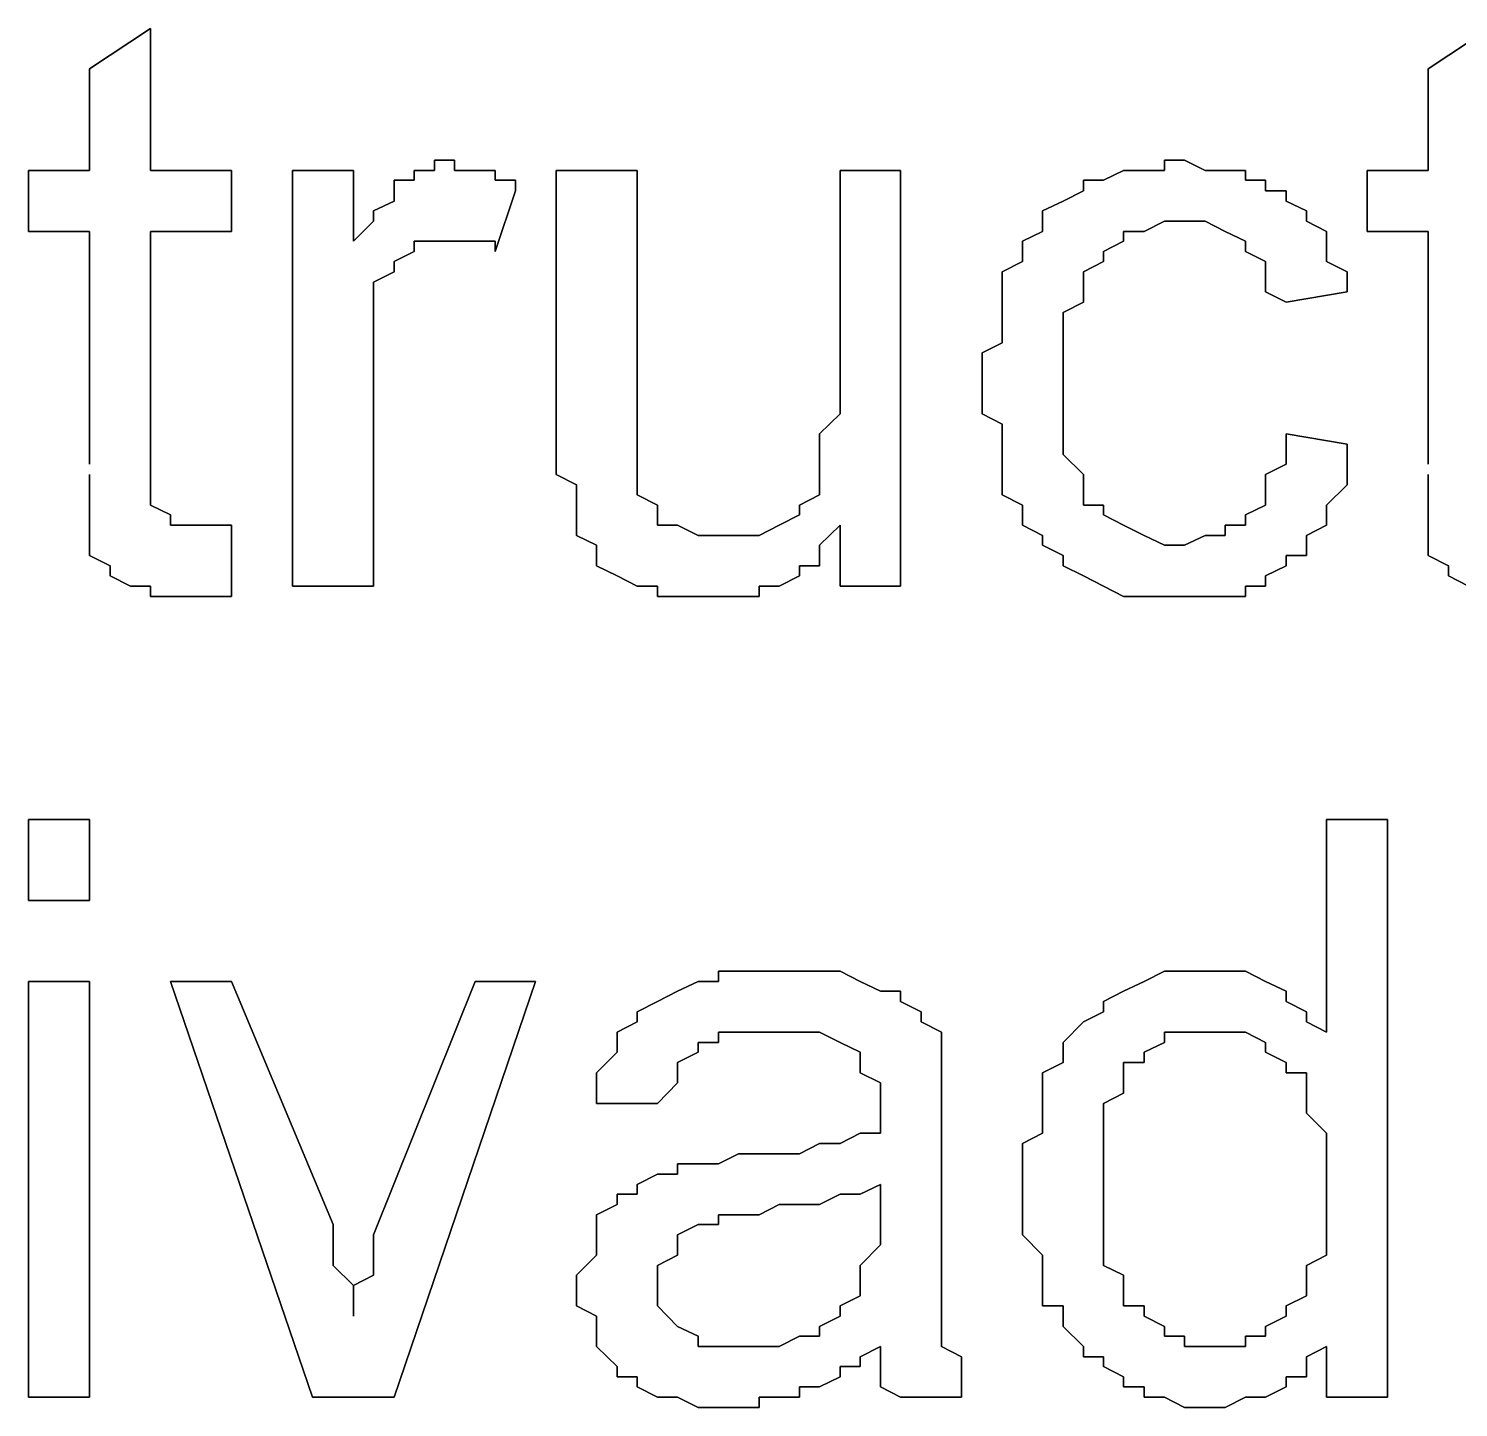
# Model space of a CAD drawing. Header units: metres. Extents: x 2.9 to 42.8, y 1.7 to 28.7.
# Drawn here: x 39.3382 to 39.587, y 15.2629 to 15.5028 of the extents above; entities that cross this region are included whole.
import ezdxf

# ---------------------------------------------------------------- set-up
doc = ezdxf.new("R2010")
doc.units = ezdxf.units.M
doc.layers.add('GRIS', color=8, linetype='Continuous')

msp = doc.modelspace()

# ---------------------------------------------------------------- linework, layer by layer
at = {"layer": 'GRIS', "lineweight": -3}
for points in [[(39.3594, 15.5028), (39.3488, 15.4958), (39.3594, 15.5028)], [(39.3594, 15.4781), (39.3594, 15.5028), (39.3594, 15.4781)], [(39.5923, 15.5028), (39.5817, 15.4958), (39.5923, 15.5028)], [(39.3488, 15.4958), (39.3488, 15.4781), (39.3488, 15.4958)], [(39.5817, 15.4958), (39.5817, 15.4781), (39.5817, 15.4958)], [(39.4123, 15.4799), (39.4088, 15.4799), (39.4123, 15.4799)], [(39.4088, 15.4799), (39.4088, 15.4781), (39.4088, 15.4799)], [(39.4123, 15.4781), (39.4123, 15.4799), (39.4123, 15.4781)], [(39.5393, 15.4799), (39.5358, 15.4799), (39.5393, 15.4799)], [(39.5358, 15.4799), (39.5358, 15.4781), (39.5358, 15.4799)], [(39.5429, 15.4781), (39.5393, 15.4799), (39.5429, 15.4781)], [(39.3488, 15.4781), (39.3382, 15.4781), (39.3488, 15.4781)], [(39.3382, 15.4781), (39.3382, 15.4675), (39.3382, 15.4781)], [(39.3735, 15.4781), (39.3594, 15.4781), (39.3735, 15.4781)], [(39.3735, 15.4675), (39.3735, 15.4781), (39.3735, 15.4675)], [(39.3947, 15.4781), (39.3841, 15.4781), (39.3947, 15.4781)], [(39.3841, 15.4781), (39.3841, 15.4058), (39.3841, 15.4781)], [(39.3947, 15.4658), (39.3947, 15.4781), (39.3947, 15.4658)], [(39.4088, 15.4781), (39.4053, 15.4781), (39.4088, 15.4781)], [(39.4053, 15.4781), (39.4053, 15.4764), (39.4053, 15.4781)], [(39.4159, 15.4781), (39.4123, 15.4781), (39.4159, 15.4781)], [(39.4194, 15.4781), (39.4159, 15.4781), (39.4194, 15.4781)], [(39.4194, 15.4764), (39.4194, 15.4781), (39.4194, 15.4764)], [(39.4441, 15.4781), (39.43, 15.4781), (39.4441, 15.4781)], [(39.43, 15.4781), (39.43, 15.4323), (39.43, 15.4781)], [(39.4441, 15.4376), (39.4441, 15.4781), (39.4441, 15.4376)], [(39.4899, 15.4781), (39.4794, 15.4781), (39.4899, 15.4781)], [(39.4794, 15.4781), (39.4794, 15.4393), (39.4794, 15.4781)], [(39.4899, 15.4058), (39.4899, 15.4781), (39.4899, 15.4058)], [(39.5287, 15.4781), (39.5252, 15.4764), (39.5287, 15.4781)], [(39.5323, 15.4781), (39.5287, 15.4781), (39.5323, 15.4781)], [(39.5358, 15.4781), (39.5323, 15.4781), (39.5358, 15.4781)], [(39.5464, 15.4781), (39.5429, 15.4781), (39.5464, 15.4781)], [(39.5499, 15.4781), (39.5464, 15.4781), (39.5499, 15.4781)], [(39.5499, 15.4764), (39.5499, 15.4781), (39.5499, 15.4764)], [(39.5817, 15.4781), (39.5711, 15.4781), (39.5817, 15.4781)], [(39.5711, 15.4781), (39.5711, 15.4675), (39.5711, 15.4781)], [(39.4053, 15.4764), (39.4018, 15.4764), (39.4053, 15.4764)], [(39.4018, 15.4764), (39.4018, 15.4746), (39.4018, 15.4764)], [(39.4229, 15.4764), (39.4194, 15.4764), (39.4229, 15.4764)], [(39.4229, 15.4746), (39.4229, 15.4764), (39.4229, 15.4746)], [(39.5252, 15.4764), (39.5217, 15.4764), (39.5252, 15.4764)], [(39.5217, 15.4764), (39.5217, 15.4746), (39.5217, 15.4764)], [(39.5534, 15.4764), (39.5499, 15.4764), (39.5534, 15.4764)], [(39.5534, 15.4746), (39.5534, 15.4764), (39.5534, 15.4746)], [(39.4018, 15.4728), (39.3982, 15.4711), (39.4018, 15.4728)], [(39.4018, 15.4746), (39.4018, 15.4728), (39.4018, 15.4746)], [(39.4194, 15.464), (39.4229, 15.4746), (39.4194, 15.464)], [(39.5182, 15.4728), (39.5146, 15.4711), (39.5182, 15.4728)], [(39.5217, 15.4746), (39.5182, 15.4728), (39.5217, 15.4746)], [(39.557, 15.4746), (39.5534, 15.4746), (39.557, 15.4746)], [(39.557, 15.4728), (39.557, 15.4746), (39.557, 15.4728)], [(39.5605, 15.4711), (39.557, 15.4728), (39.5605, 15.4711)], [(39.3982, 15.4711), (39.3982, 15.4693), (39.3982, 15.4711)], [(39.5146, 15.4711), (39.5146, 15.4693), (39.5146, 15.4711)], [(39.5605, 15.4693), (39.5605, 15.4711), (39.5605, 15.4693)], [(39.3382, 15.4675), (39.3488, 15.4675), (39.3382, 15.4675)], [(39.3488, 15.4675), (39.3488, 15.427), (39.3488, 15.4675)], [(39.3594, 15.4252), (39.3594, 15.4675), (39.3594, 15.4252)], [(39.3594, 15.4675), (39.3735, 15.4675), (39.3594, 15.4675)], [(39.3982, 15.4693), (39.3947, 15.4658), (39.3982, 15.4693)], [(39.5146, 15.4675), (39.5111, 15.4658), (39.5146, 15.4675)], [(39.5146, 15.4693), (39.5146, 15.4675), (39.5146, 15.4693)], [(39.5287, 15.4658), (39.5287, 15.4675), (39.5287, 15.4658)], [(39.5287, 15.4675), (39.5323, 15.4675), (39.5287, 15.4675)], [(39.5323, 15.4675), (39.5358, 15.4693), (39.5323, 15.4675)], [(39.5358, 15.4693), (39.5393, 15.4693), (39.5358, 15.4693)], [(39.5393, 15.4693), (39.5429, 15.4693), (39.5393, 15.4693)], [(39.5429, 15.4693), (39.5464, 15.4675), (39.5429, 15.4693)], [(39.5464, 15.4675), (39.5499, 15.4658), (39.5464, 15.4675)], [(39.564, 15.4675), (39.5605, 15.4693), (39.564, 15.4675)], [(39.564, 15.4658), (39.564, 15.4675), (39.564, 15.4658)], [(39.5711, 15.4675), (39.5817, 15.4675), (39.5711, 15.4675)], [(39.5817, 15.4675), (39.5817, 15.427), (39.5817, 15.4675)], [(39.4053, 15.464), (39.4053, 15.4658), (39.4053, 15.464)], [(39.4053, 15.4658), (39.4088, 15.4658), (39.4053, 15.4658)], [(39.4088, 15.4658), (39.4123, 15.4658), (39.4088, 15.4658)], [(39.4123, 15.4658), (39.4159, 15.4658), (39.4123, 15.4658)], [(39.4159, 15.4658), (39.4194, 15.4658), (39.4159, 15.4658)], [(39.4194, 15.4658), (39.4194, 15.464), (39.4194, 15.4658)], [(39.5111, 15.4658), (39.5111, 15.464), (39.5111, 15.4658)], [(39.5252, 15.464), (39.5287, 15.4658), (39.5252, 15.464)], [(39.5499, 15.4658), (39.5499, 15.464), (39.5499, 15.4658)], [(39.564, 15.464), (39.564, 15.4658), (39.564, 15.464)], [(39.4018, 15.4623), (39.4053, 15.464), (39.4018, 15.4623)], [(39.5111, 15.464), (39.5111, 15.4623), (39.5111, 15.464)], [(39.5252, 15.4623), (39.5252, 15.464), (39.5252, 15.4623)], [(39.5499, 15.464), (39.5534, 15.4623), (39.5499, 15.464)], [(39.564, 15.4623), (39.564, 15.464), (39.564, 15.4623)], [(39.3982, 15.4587), (39.4018, 15.4605), (39.3982, 15.4587)], [(39.4018, 15.4605), (39.4018, 15.4623), (39.4018, 15.4605)], [(39.5111, 15.4623), (39.5076, 15.4605), (39.5111, 15.4623)], [(39.5076, 15.4605), (39.5076, 15.4587), (39.5076, 15.4605)], [(39.5217, 15.4605), (39.5252, 15.4623), (39.5217, 15.4605)], [(39.5217, 15.4587), (39.5217, 15.4605), (39.5217, 15.4587)], [(39.5534, 15.4623), (39.5534, 15.4587), (39.5534, 15.4623)], [(39.5676, 15.4605), (39.564, 15.4623), (39.5676, 15.4605)], [(39.5676, 15.457), (39.5676, 15.4605), (39.5676, 15.457)], [(39.3982, 15.457), (39.3982, 15.4587), (39.3982, 15.457)], [(39.5076, 15.4587), (39.5076, 15.4552), (39.5076, 15.4587)], [(39.5217, 15.457), (39.5217, 15.4587), (39.5217, 15.457)], [(39.5534, 15.4587), (39.5534, 15.457), (39.5534, 15.4587)], [(39.3982, 15.4552), (39.3982, 15.457), (39.3982, 15.4552)], [(39.3982, 15.4534), (39.3982, 15.4552), (39.3982, 15.4534)], [(39.5076, 15.4552), (39.5076, 15.4534), (39.5076, 15.4552)], [(39.5182, 15.4534), (39.5217, 15.4552), (39.5182, 15.4534)], [(39.5217, 15.4552), (39.5217, 15.457), (39.5217, 15.4552)], [(39.5534, 15.457), (39.557, 15.4552), (39.5534, 15.457)], [(39.557, 15.4552), (39.5676, 15.457), (39.557, 15.4552)], [(39.3982, 15.4499), (39.3982, 15.4534), (39.3982, 15.4499)], [(39.5076, 15.4534), (39.5076, 15.4517), (39.5076, 15.4534)], [(39.5182, 15.4499), (39.5182, 15.4534), (39.5182, 15.4499)], [(39.3982, 15.4481), (39.3982, 15.4499), (39.3982, 15.4481)], [(39.5076, 15.4517), (39.5076, 15.4481), (39.5076, 15.4517)], [(39.5182, 15.4481), (39.5182, 15.4499), (39.5182, 15.4481)], [(39.3982, 15.4464), (39.3982, 15.4481), (39.3982, 15.4464)], [(39.5076, 15.4481), (39.5041, 15.4464), (39.5076, 15.4481)], [(39.5182, 15.4446), (39.5182, 15.4481), (39.5182, 15.4446)], [(39.3982, 15.4428), (39.3982, 15.4464), (39.3982, 15.4428)], [(39.5041, 15.4464), (39.5041, 15.4428), (39.5041, 15.4464)], [(39.3982, 15.4058), (39.3982, 15.4428), (39.3982, 15.4058)], [(39.5041, 15.4428), (39.5041, 15.4411), (39.5041, 15.4428)], [(39.5182, 15.4428), (39.5182, 15.4446), (39.5182, 15.4428)], [(39.5182, 15.4411), (39.5182, 15.4428), (39.5182, 15.4411)], [(39.5041, 15.4411), (39.5041, 15.4393), (39.5041, 15.4411)], [(39.5182, 15.4376), (39.5182, 15.4411), (39.5182, 15.4376)], [(39.4441, 15.434), (39.4441, 15.4376), (39.4441, 15.434)], [(39.4794, 15.4393), (39.4794, 15.4358), (39.4794, 15.4393)], [(39.5041, 15.4393), (39.5041, 15.4358), (39.5041, 15.4393)], [(39.5182, 15.4358), (39.5182, 15.4376), (39.5182, 15.4358)], [(39.4794, 15.4358), (39.4758, 15.4323), (39.4794, 15.4358)], [(39.5041, 15.4358), (39.5076, 15.434), (39.5041, 15.4358)], [(39.5182, 15.4323), (39.5182, 15.4358), (39.5182, 15.4323)], [(39.4441, 15.4305), (39.4441, 15.434), (39.4441, 15.4305)], [(39.5076, 15.434), (39.5076, 15.4305), (39.5076, 15.434)], [(39.43, 15.4323), (39.43, 15.4305), (39.43, 15.4323)], [(39.43, 15.4305), (39.43, 15.427), (39.43, 15.4305)], [(39.4441, 15.4287), (39.4441, 15.4305), (39.4441, 15.4287)], [(39.4758, 15.4323), (39.4758, 15.4305), (39.4758, 15.4323)], [(39.4758, 15.4305), (39.4758, 15.4287), (39.4758, 15.4305)], [(39.5076, 15.4305), (39.5076, 15.4287), (39.5076, 15.4305)], [(39.5182, 15.4305), (39.5182, 15.4323), (39.5182, 15.4305)], [(39.5182, 15.4287), (39.5182, 15.4305), (39.5182, 15.4287)], [(39.557, 15.4323), (39.557, 15.4305), (39.557, 15.4323)], [(39.5676, 15.4305), (39.557, 15.4323), (39.5676, 15.4305)], [(39.557, 15.4305), (39.557, 15.427), (39.557, 15.4305)], [(39.5676, 15.427), (39.5676, 15.4305), (39.5676, 15.427)], [(39.4441, 15.427), (39.4441, 15.4287), (39.4441, 15.427)], [(39.4758, 15.4287), (39.4758, 15.427), (39.4758, 15.4287)], [(39.5076, 15.4287), (39.5076, 15.427), (39.5076, 15.4287)], [(39.5217, 15.4252), (39.5182, 15.4287), (39.5217, 15.4252)], [(39.3488, 15.4252), (39.3488, 15.4234), (39.3488, 15.4252)], [(39.3594, 15.4217), (39.3594, 15.4252), (39.3594, 15.4217)], [(39.43, 15.427), (39.43, 15.4252), (39.43, 15.427)], [(39.43, 15.4252), (39.4335, 15.4234), (39.43, 15.4252)], [(39.4441, 15.4252), (39.4441, 15.427), (39.4441, 15.4252)], [(39.4441, 15.4217), (39.4441, 15.4252), (39.4441, 15.4217)], [(39.4758, 15.427), (39.4758, 15.4252), (39.4758, 15.427)], [(39.4758, 15.4252), (39.4758, 15.4234), (39.4758, 15.4252)], [(39.5076, 15.427), (39.5076, 15.4234), (39.5076, 15.427)], [(39.5217, 15.4234), (39.5217, 15.4252), (39.5217, 15.4234)], [(39.557, 15.427), (39.5534, 15.4252), (39.557, 15.427)], [(39.5534, 15.4252), (39.5534, 15.4234), (39.5534, 15.4252)], [(39.5676, 15.4252), (39.5676, 15.427), (39.5676, 15.4252)], [(39.5676, 15.4234), (39.5676, 15.4252), (39.5676, 15.4234)], [(39.5817, 15.4252), (39.5817, 15.4234), (39.5817, 15.4252)], [(39.3488, 15.4234), (39.3488, 15.4199), (39.3488, 15.4234)], [(39.4335, 15.4234), (39.4335, 15.4217), (39.4335, 15.4234)], [(39.4758, 15.4234), (39.4758, 15.4217), (39.4758, 15.4234)], [(39.5076, 15.4234), (39.5076, 15.4217), (39.5076, 15.4234)], [(39.5217, 15.4217), (39.5217, 15.4234), (39.5217, 15.4217)], [(39.5534, 15.4234), (39.5534, 15.4217), (39.5534, 15.4234)], [(39.564, 15.4199), (39.5676, 15.4234), (39.564, 15.4199)], [(39.5817, 15.4234), (39.5817, 15.4199), (39.5817, 15.4234)], [(39.3594, 15.4199), (39.3594, 15.4217), (39.3594, 15.4199)], [(39.4335, 15.4217), (39.4335, 15.4182), (39.4335, 15.4217)], [(39.4476, 15.4199), (39.4441, 15.4217), (39.4476, 15.4199)], [(39.4758, 15.4217), (39.4723, 15.4199), (39.4758, 15.4217)], [(39.5076, 15.4217), (39.5111, 15.4199), (39.5076, 15.4217)], [(39.5217, 15.4199), (39.5217, 15.4217), (39.5217, 15.4199)], [(39.5534, 15.4217), (39.5534, 15.4199), (39.5534, 15.4217)], [(39.3488, 15.4199), (39.3488, 15.4164), (39.3488, 15.4199)], [(39.3629, 15.4182), (39.3594, 15.4199), (39.3629, 15.4182)], [(39.3629, 15.4164), (39.3629, 15.4182), (39.3629, 15.4164)], [(39.4335, 15.4182), (39.4335, 15.4164), (39.4335, 15.4182)], [(39.4476, 15.4182), (39.4476, 15.4199), (39.4476, 15.4182)], [(39.4476, 15.4164), (39.4476, 15.4182), (39.4476, 15.4164)], [(39.4723, 15.4182), (39.4688, 15.4164), (39.4723, 15.4182)], [(39.4723, 15.4199), (39.4723, 15.4182), (39.4723, 15.4199)], [(39.5111, 15.4199), (39.5111, 15.4182), (39.5111, 15.4199)], [(39.5111, 15.4182), (39.5111, 15.4164), (39.5111, 15.4182)], [(39.5252, 15.4199), (39.5217, 15.4199), (39.5252, 15.4199)], [(39.5252, 15.4182), (39.5252, 15.4199), (39.5252, 15.4182)], [(39.5287, 15.4164), (39.5252, 15.4182), (39.5287, 15.4164)], [(39.5534, 15.4199), (39.5499, 15.4182), (39.5534, 15.4199)], [(39.5499, 15.4182), (39.5499, 15.4164), (39.5499, 15.4182)], [(39.564, 15.4182), (39.564, 15.4199), (39.564, 15.4182)], [(39.564, 15.4164), (39.564, 15.4182), (39.564, 15.4164)], [(39.5817, 15.4199), (39.5817, 15.4164), (39.5817, 15.4199)], [(39.3488, 15.4164), (39.3488, 15.4146), (39.3488, 15.4164)], [(39.3665, 15.4164), (39.3629, 15.4164), (39.3665, 15.4164)], [(39.37, 15.4164), (39.3665, 15.4164), (39.37, 15.4164)], [(39.3735, 15.4164), (39.37, 15.4164), (39.3735, 15.4164)], [(39.3735, 15.4058), (39.3735, 15.4164), (39.3735, 15.4058)], [(39.4335, 15.4164), (39.4335, 15.4146), (39.4335, 15.4164)], [(39.4511, 15.4164), (39.4476, 15.4164), (39.4511, 15.4164)], [(39.4547, 15.4146), (39.4511, 15.4164), (39.4547, 15.4146)], [(39.4688, 15.4164), (39.4653, 15.4146), (39.4688, 15.4164)], [(39.4758, 15.4129), (39.4794, 15.4164), (39.4758, 15.4129)], [(39.4794, 15.4164), (39.4794, 15.4058), (39.4794, 15.4164)], [(39.5111, 15.4164), (39.5146, 15.4146), (39.5111, 15.4164)], [(39.5323, 15.4146), (39.5287, 15.4164), (39.5323, 15.4146)], [(39.5499, 15.4164), (39.5464, 15.4164), (39.5499, 15.4164)], [(39.5464, 15.4164), (39.5464, 15.4146), (39.5464, 15.4164)], [(39.5605, 15.4146), (39.564, 15.4164), (39.5605, 15.4146)], [(39.5817, 15.4164), (39.5817, 15.4146), (39.5817, 15.4164)], [(39.3488, 15.4146), (39.3488, 15.4129), (39.3488, 15.4146)], [(39.3488, 15.4129), (39.3488, 15.4111), (39.3488, 15.4129)], [(39.4335, 15.4146), (39.437, 15.4129), (39.4335, 15.4146)], [(39.437, 15.4129), (39.437, 15.4111), (39.437, 15.4129)], [(39.4582, 15.4146), (39.4547, 15.4146), (39.4582, 15.4146)], [(39.4617, 15.4146), (39.4582, 15.4146), (39.4617, 15.4146)], [(39.4653, 15.4146), (39.4617, 15.4146), (39.4653, 15.4146)], [(39.4758, 15.4111), (39.4758, 15.4129), (39.4758, 15.4111)], [(39.5146, 15.4146), (39.5146, 15.4129), (39.5146, 15.4146)], [(39.5146, 15.4129), (39.5182, 15.4111), (39.5146, 15.4129)], [(39.5358, 15.4129), (39.5323, 15.4146), (39.5358, 15.4129)], [(39.5393, 15.4129), (39.5358, 15.4129), (39.5393, 15.4129)], [(39.5429, 15.4146), (39.5393, 15.4129), (39.5429, 15.4146)], [(39.5464, 15.4146), (39.5429, 15.4146), (39.5464, 15.4146)], [(39.5605, 15.4129), (39.5605, 15.4146), (39.5605, 15.4129)], [(39.5605, 15.4111), (39.5605, 15.4129), (39.5605, 15.4111)], [(39.5817, 15.4146), (39.5817, 15.4129), (39.5817, 15.4146)], [(39.5817, 15.4129), (39.5817, 15.4111), (39.5817, 15.4129)], [(39.3488, 15.4111), (39.3524, 15.4093), (39.3488, 15.4111)], [(39.437, 15.4111), (39.437, 15.4093), (39.437, 15.4111)], [(39.4758, 15.4093), (39.4758, 15.4111), (39.4758, 15.4093)], [(39.5182, 15.4111), (39.5182, 15.4093), (39.5182, 15.4111)], [(39.557, 15.4093), (39.557, 15.4111), (39.557, 15.4093)], [(39.557, 15.4111), (39.5605, 15.4111), (39.557, 15.4111)], [(39.5817, 15.4111), (39.5852, 15.4093), (39.5817, 15.4111)], [(39.3524, 15.4093), (39.3524, 15.4076), (39.3524, 15.4093)], [(39.3524, 15.4076), (39.3559, 15.4058), (39.3524, 15.4076)], [(39.437, 15.4093), (39.4406, 15.4076), (39.437, 15.4093)], [(39.4406, 15.4076), (39.4441, 15.4058), (39.4406, 15.4076)], [(39.4688, 15.4058), (39.4723, 15.4076), (39.4688, 15.4058)], [(39.4723, 15.4076), (39.4723, 15.4093), (39.4723, 15.4076)], [(39.4723, 15.4093), (39.4758, 15.4093), (39.4723, 15.4093)], [(39.5182, 15.4093), (39.5217, 15.4076), (39.5182, 15.4093)], [(39.5217, 15.4076), (39.5252, 15.4058), (39.5217, 15.4076)], [(39.5534, 15.4076), (39.557, 15.4093), (39.5534, 15.4076)], [(39.5534, 15.4058), (39.5534, 15.4076), (39.5534, 15.4058)], [(39.5852, 15.4093), (39.5852, 15.4076), (39.5852, 15.4093)], [(39.5852, 15.4076), (39.5887, 15.4058), (39.5852, 15.4076)], [(39.3559, 15.4058), (39.3594, 15.4058), (39.3559, 15.4058)], [(39.3594, 15.4058), (39.3594, 15.404), (39.3594, 15.4058)], [(39.3735, 15.404), (39.3735, 15.4058), (39.3735, 15.404)], [(39.3841, 15.4058), (39.3982, 15.4058), (39.3841, 15.4058)], [(39.4441, 15.4058), (39.4476, 15.4058), (39.4441, 15.4058)], [(39.4476, 15.4058), (39.4476, 15.404), (39.4476, 15.4058)], [(39.4653, 15.404), (39.4653, 15.4058), (39.4653, 15.404)], [(39.4653, 15.4058), (39.4688, 15.4058), (39.4653, 15.4058)], [(39.4794, 15.4058), (39.4899, 15.4058), (39.4794, 15.4058)], [(39.5252, 15.4058), (39.5287, 15.404), (39.5252, 15.4058)], [(39.5499, 15.404), (39.5499, 15.4058), (39.5499, 15.404)], [(39.5499, 15.4058), (39.5534, 15.4058), (39.5499, 15.4058)], [(39.3594, 15.404), (39.3629, 15.404), (39.3594, 15.404)], [(39.3629, 15.404), (39.3665, 15.404), (39.3629, 15.404)], [(39.3665, 15.404), (39.37, 15.404), (39.3665, 15.404)], [(39.37, 15.404), (39.3735, 15.404), (39.37, 15.404)], [(39.4476, 15.404), (39.4511, 15.404), (39.4476, 15.404)], [(39.4511, 15.404), (39.4547, 15.404), (39.4511, 15.404)], [(39.4547, 15.404), (39.4582, 15.404), (39.4547, 15.404)], [(39.4582, 15.404), (39.4617, 15.404), (39.4582, 15.404)], [(39.4617, 15.404), (39.4653, 15.404), (39.4617, 15.404)], [(39.5287, 15.404), (39.5323, 15.404), (39.5287, 15.404)], [(39.5323, 15.404), (39.5358, 15.404), (39.5323, 15.404)], [(39.5358, 15.404), (39.5393, 15.404), (39.5358, 15.404)], [(39.5393, 15.404), (39.5429, 15.404), (39.5393, 15.404)], [(39.5429, 15.404), (39.5464, 15.404), (39.5429, 15.404)], [(39.5464, 15.404), (39.5499, 15.404), (39.5464, 15.404)], [(39.3488, 15.3652), (39.3382, 15.3652), (39.3488, 15.3652)], [(39.3382, 15.3652), (39.3382, 15.3511), (39.3382, 15.3652)], [(39.3488, 15.3511), (39.3488, 15.3652), (39.3488, 15.3511)], [(39.5746, 15.3652), (39.564, 15.3652), (39.5746, 15.3652)], [(39.564, 15.3652), (39.564, 15.3282), (39.564, 15.3652)], [(39.5746, 15.2647), (39.5746, 15.3652), (39.5746, 15.2647)], [(39.3382, 15.3511), (39.3488, 15.3511), (39.3382, 15.3511)], [(39.4617, 15.3388), (39.4582, 15.3388), (39.4617, 15.3388)], [(39.4582, 15.3388), (39.4582, 15.337), (39.4582, 15.3388)], [(39.4653, 15.3388), (39.4617, 15.3388), (39.4653, 15.3388)], [(39.4688, 15.3388), (39.4653, 15.3388), (39.4688, 15.3388)], [(39.4723, 15.3388), (39.4688, 15.3388), (39.4723, 15.3388)], [(39.4758, 15.3388), (39.4723, 15.3388), (39.4758, 15.3388)], [(39.4794, 15.3388), (39.4758, 15.3388), (39.4794, 15.3388)], [(39.4829, 15.337), (39.4794, 15.3388), (39.4829, 15.337)], [(39.5358, 15.3388), (39.5323, 15.337), (39.5358, 15.3388)], [(39.5393, 15.3388), (39.5358, 15.3388), (39.5393, 15.3388)], [(39.5429, 15.3388), (39.5393, 15.3388), (39.5429, 15.3388)], [(39.5464, 15.3388), (39.5429, 15.3388), (39.5464, 15.3388)], [(39.5499, 15.3388), (39.5464, 15.3388), (39.5499, 15.3388)], [(39.5534, 15.337), (39.5499, 15.3388), (39.5534, 15.337)], [(39.3488, 15.337), (39.3382, 15.337), (39.3488, 15.337)], [(39.3382, 15.337), (39.3382, 15.2647), (39.3382, 15.337)], [(39.3488, 15.2647), (39.3488, 15.337), (39.3488, 15.2647)], [(39.3735, 15.337), (39.3629, 15.337), (39.3735, 15.337)], [(39.3629, 15.337), (39.3876, 15.2647), (39.3629, 15.337)], [(39.3912, 15.2947), (39.3735, 15.337), (39.3912, 15.2947)], [(39.4159, 15.337), (39.3982, 15.2929), (39.4159, 15.337)], [(39.4018, 15.2647), (39.4264, 15.337), (39.4018, 15.2647)], [(39.4264, 15.337), (39.4159, 15.337), (39.4264, 15.337)], [(39.4547, 15.337), (39.4511, 15.3353), (39.4547, 15.337)], [(39.4582, 15.337), (39.4547, 15.337), (39.4582, 15.337)], [(39.4864, 15.3353), (39.4829, 15.337), (39.4864, 15.3353)], [(39.5323, 15.337), (39.5287, 15.3353), (39.5323, 15.337)], [(39.557, 15.3353), (39.5534, 15.337), (39.557, 15.3353)], [(39.4476, 15.3335), (39.4441, 15.3317), (39.4476, 15.3335)], [(39.4511, 15.3353), (39.4476, 15.3335), (39.4511, 15.3353)], [(39.4899, 15.3353), (39.4864, 15.3353), (39.4899, 15.3353)], [(39.4899, 15.3335), (39.4899, 15.3353), (39.4899, 15.3335)], [(39.4935, 15.3317), (39.4899, 15.3335), (39.4935, 15.3317)], [(39.5287, 15.3353), (39.5252, 15.3335), (39.5287, 15.3353)], [(39.5252, 15.3335), (39.5252, 15.3317), (39.5252, 15.3335)], [(39.557, 15.3335), (39.557, 15.3353), (39.557, 15.3335)], [(39.5605, 15.3317), (39.557, 15.3335), (39.5605, 15.3317)], [(39.4441, 15.3317), (39.4441, 15.33), (39.4441, 15.3317)], [(39.4935, 15.33), (39.4935, 15.3317), (39.4935, 15.33)], [(39.5252, 15.3317), (39.5217, 15.33), (39.5252, 15.3317)], [(39.5605, 15.33), (39.5605, 15.3317), (39.5605, 15.33)], [(39.4441, 15.33), (39.4406, 15.3282), (39.4441, 15.33)], [(39.4406, 15.3282), (39.4406, 15.3264), (39.4406, 15.3282)], [(39.4582, 15.3264), (39.4582, 15.3282), (39.4582, 15.3264)], [(39.4582, 15.3282), (39.4617, 15.3282), (39.4582, 15.3282)], [(39.4617, 15.3282), (39.4653, 15.3282), (39.4617, 15.3282)], [(39.4653, 15.3282), (39.4688, 15.3282), (39.4653, 15.3282)], [(39.4688, 15.3282), (39.4723, 15.3282), (39.4688, 15.3282)], [(39.4723, 15.3282), (39.4758, 15.3282), (39.4723, 15.3282)], [(39.4758, 15.3282), (39.4794, 15.3264), (39.4758, 15.3282)], [(39.497, 15.3282), (39.4935, 15.33), (39.497, 15.3282)], [(39.497, 15.3247), (39.497, 15.3282), (39.497, 15.3247)], [(39.5217, 15.33), (39.5182, 15.3264), (39.5217, 15.33)], [(39.5358, 15.3264), (39.5358, 15.3282), (39.5358, 15.3264)], [(39.5358, 15.3282), (39.5393, 15.3282), (39.5358, 15.3282)], [(39.5393, 15.3282), (39.5429, 15.3282), (39.5393, 15.3282)], [(39.5429, 15.3282), (39.5464, 15.3282), (39.5429, 15.3282)], [(39.5464, 15.3282), (39.5499, 15.3282), (39.5464, 15.3282)], [(39.5499, 15.3282), (39.5534, 15.3264), (39.5499, 15.3282)], [(39.564, 15.3282), (39.5605, 15.33), (39.564, 15.3282)], [(39.4406, 15.3264), (39.4406, 15.3247), (39.4406, 15.3264)], [(39.4547, 15.3247), (39.4547, 15.3264), (39.4547, 15.3247)], [(39.4547, 15.3264), (39.4582, 15.3264), (39.4547, 15.3264)], [(39.4794, 15.3264), (39.4829, 15.3247), (39.4794, 15.3264)], [(39.5182, 15.3264), (39.5182, 15.3247), (39.5182, 15.3264)], [(39.5323, 15.3247), (39.5358, 15.3264), (39.5323, 15.3247)], [(39.5534, 15.3264), (39.5534, 15.3247), (39.5534, 15.3264)], [(39.4406, 15.3247), (39.437, 15.3211), (39.4406, 15.3247)], [(39.4511, 15.3229), (39.4547, 15.3247), (39.4511, 15.3229)], [(39.4829, 15.3247), (39.4829, 15.3229), (39.4829, 15.3247)], [(39.497, 15.3229), (39.497, 15.3247), (39.497, 15.3229)], [(39.5182, 15.3247), (39.5182, 15.3229), (39.5182, 15.3247)], [(39.5323, 15.3229), (39.5323, 15.3247), (39.5323, 15.3229)], [(39.5534, 15.3247), (39.557, 15.3229), (39.5534, 15.3247)], [(39.437, 15.3211), (39.437, 15.3194), (39.437, 15.3211)], [(39.4511, 15.3211), (39.4511, 15.3229), (39.4511, 15.3211)], [(39.4511, 15.3194), (39.4511, 15.3211), (39.4511, 15.3194)], [(39.4829, 15.3229), (39.4829, 15.3211), (39.4829, 15.3229)], [(39.4829, 15.3211), (39.4864, 15.3194), (39.4829, 15.3211)], [(39.497, 15.3211), (39.497, 15.3229), (39.497, 15.3211)], [(39.497, 15.3194), (39.497, 15.3211), (39.497, 15.3194)], [(39.5182, 15.3229), (39.5146, 15.3211), (39.5182, 15.3229)], [(39.5146, 15.3211), (39.5146, 15.3194), (39.5146, 15.3211)], [(39.5287, 15.3211), (39.5287, 15.3229), (39.5287, 15.3211)], [(39.5287, 15.3229), (39.5323, 15.3229), (39.5287, 15.3229)], [(39.5287, 15.3194), (39.5287, 15.3211), (39.5287, 15.3194)], [(39.557, 15.3229), (39.557, 15.3211), (39.557, 15.3229)], [(39.557, 15.3211), (39.5605, 15.3211), (39.557, 15.3211)], [(39.5605, 15.3211), (39.5605, 15.3194), (39.5605, 15.3211)], [(39.437, 15.3194), (39.437, 15.3158), (39.437, 15.3194)], [(39.4476, 15.3158), (39.4511, 15.3194), (39.4476, 15.3158)], [(39.4864, 15.3194), (39.4864, 15.3176), (39.4864, 15.3194)], [(39.497, 15.3176), (39.497, 15.3194), (39.497, 15.3176)], [(39.5146, 15.3194), (39.5146, 15.3176), (39.5146, 15.3194)], [(39.5287, 15.3176), (39.5287, 15.3194), (39.5287, 15.3176)], [(39.5605, 15.3194), (39.5605, 15.3176), (39.5605, 15.3194)], [(39.437, 15.3158), (39.4476, 15.3158), (39.437, 15.3158)], [(39.4864, 15.3176), (39.4864, 15.3141), (39.4864, 15.3176)], [(39.497, 15.3141), (39.497, 15.3176), (39.497, 15.3141)], [(39.5146, 15.3176), (39.5146, 15.3158), (39.5146, 15.3176)], [(39.5146, 15.3158), (39.5146, 15.3141), (39.5146, 15.3158)], [(39.5252, 15.3158), (39.5287, 15.3176), (39.5252, 15.3158)], [(39.5252, 15.3123), (39.5252, 15.3158), (39.5252, 15.3123)], [(39.5605, 15.3176), (39.5605, 15.3158), (39.5605, 15.3176)], [(39.5605, 15.3158), (39.5605, 15.3141), (39.5605, 15.3158)], [(39.4864, 15.3141), (39.4864, 15.3106), (39.4864, 15.3141)], [(39.497, 15.3123), (39.497, 15.3141), (39.497, 15.3123)], [(39.5146, 15.3141), (39.5146, 15.3106), (39.5146, 15.3141)], [(39.5605, 15.3141), (39.564, 15.3106), (39.5605, 15.3141)], [(39.4829, 15.3106), (39.4794, 15.3088), (39.4829, 15.3106)], [(39.4864, 15.3106), (39.4829, 15.3106), (39.4864, 15.3106)], [(39.497, 15.2947), (39.497, 15.3123), (39.497, 15.2947)], [(39.5146, 15.3106), (39.5111, 15.3088), (39.5146, 15.3106)], [(39.5252, 15.3106), (39.5252, 15.3123), (39.5252, 15.3106)], [(39.5252, 15.307), (39.5252, 15.3106), (39.5252, 15.307)], [(39.564, 15.3106), (39.564, 15.3088), (39.564, 15.3106)], [(39.4758, 15.3088), (39.4723, 15.307), (39.4758, 15.3088)], [(39.4794, 15.3088), (39.4758, 15.3088), (39.4794, 15.3088)], [(39.5111, 15.3088), (39.5111, 15.3053), (39.5111, 15.3088)], [(39.564, 15.3088), (39.564, 15.3053), (39.564, 15.3088)], [(39.4617, 15.307), (39.4582, 15.3053), (39.4617, 15.307)], [(39.4653, 15.307), (39.4617, 15.307), (39.4653, 15.307)], [(39.4688, 15.307), (39.4653, 15.307), (39.4688, 15.307)], [(39.4723, 15.307), (39.4688, 15.307), (39.4723, 15.307)], [(39.5252, 15.3053), (39.5252, 15.307), (39.5252, 15.3053)], [(39.4476, 15.3035), (39.4441, 15.3017), (39.4476, 15.3035)], [(39.4511, 15.3035), (39.4476, 15.3035), (39.4511, 15.3035)], [(39.4547, 15.3053), (39.4511, 15.3053), (39.4547, 15.3053)], [(39.4511, 15.3053), (39.4511, 15.3035), (39.4511, 15.3053)], [(39.4582, 15.3053), (39.4547, 15.3053), (39.4582, 15.3053)], [(39.5111, 15.3053), (39.5111, 15.3035), (39.5111, 15.3053)], [(39.5111, 15.3035), (39.5111, 15.3017), (39.5111, 15.3035)], [(39.5252, 15.3017), (39.5252, 15.3053), (39.5252, 15.3017)], [(39.564, 15.3053), (39.564, 15.3035), (39.564, 15.3053)], [(39.564, 15.3035), (39.564, 15.3), (39.564, 15.3035)], [(39.4441, 15.3017), (39.4441, 15.3), (39.4441, 15.3017)], [(39.4829, 15.3), (39.4864, 15.3017), (39.4829, 15.3)], [(39.4864, 15.3017), (39.4864, 15.2964), (39.4864, 15.3017)], [(39.5111, 15.3017), (39.5111, 15.3), (39.5111, 15.3017)], [(39.5252, 15.2982), (39.5252, 15.3017), (39.5252, 15.2982)], [(39.4406, 15.2982), (39.437, 15.2964), (39.4406, 15.2982)], [(39.4441, 15.3), (39.4406, 15.3), (39.4441, 15.3)], [(39.4406, 15.3), (39.4406, 15.2982), (39.4406, 15.3)], [(39.4653, 15.2964), (39.4688, 15.2982), (39.4653, 15.2964)], [(39.4688, 15.2982), (39.4723, 15.2982), (39.4688, 15.2982)], [(39.4723, 15.2982), (39.4758, 15.2982), (39.4723, 15.2982)], [(39.4758, 15.2982), (39.4794, 15.3), (39.4758, 15.2982)], [(39.4794, 15.3), (39.4829, 15.3), (39.4794, 15.3)], [(39.5111, 15.3), (39.5111, 15.2982), (39.5111, 15.3)], [(39.5111, 15.2982), (39.5111, 15.2947), (39.5111, 15.2982)], [(39.5252, 15.2947), (39.5252, 15.2982), (39.5252, 15.2947)], [(39.564, 15.3), (39.564, 15.2964), (39.564, 15.3)], [(39.437, 15.2964), (39.437, 15.2929), (39.437, 15.2964)], [(39.4582, 15.2947), (39.4582, 15.2964), (39.4582, 15.2947)], [(39.4582, 15.2964), (39.4617, 15.2964), (39.4582, 15.2964)], [(39.4617, 15.2964), (39.4653, 15.2964), (39.4617, 15.2964)], [(39.4864, 15.2964), (39.4864, 15.2929), (39.4864, 15.2964)], [(39.564, 15.2964), (39.564, 15.2947), (39.564, 15.2964)], [(39.3912, 15.2912), (39.3912, 15.2947), (39.3912, 15.2912)], [(39.4511, 15.2929), (39.4547, 15.2947), (39.4511, 15.2929)], [(39.4547, 15.2947), (39.4582, 15.2947), (39.4547, 15.2947)], [(39.497, 15.2912), (39.497, 15.2947), (39.497, 15.2912)], [(39.5111, 15.2947), (39.5111, 15.2929), (39.5111, 15.2947)], [(39.5252, 15.2929), (39.5252, 15.2947), (39.5252, 15.2929)], [(39.564, 15.2947), (39.564, 15.2912), (39.564, 15.2947)], [(39.3912, 15.2894), (39.3912, 15.2912), (39.3912, 15.2894)], [(39.3982, 15.2929), (39.3982, 15.2912), (39.3982, 15.2929)], [(39.3982, 15.2912), (39.3982, 15.2876), (39.3982, 15.2912)], [(39.437, 15.2929), (39.437, 15.2912), (39.437, 15.2929)], [(39.437, 15.2912), (39.437, 15.2894), (39.437, 15.2912)], [(39.4511, 15.2912), (39.4511, 15.2929), (39.4511, 15.2912)], [(39.4511, 15.2894), (39.4511, 15.2912), (39.4511, 15.2894)], [(39.4864, 15.2912), (39.4829, 15.2876), (39.4864, 15.2912)], [(39.4864, 15.2929), (39.4864, 15.2912), (39.4864, 15.2929)], [(39.497, 15.2876), (39.497, 15.2912), (39.497, 15.2876)], [(39.5111, 15.2929), (39.5146, 15.2894), (39.5111, 15.2929)], [(39.5252, 15.2912), (39.5252, 15.2929), (39.5252, 15.2912)], [(39.5252, 15.2876), (39.5252, 15.2912), (39.5252, 15.2876)], [(39.564, 15.2912), (39.564, 15.2894), (39.564, 15.2912)], [(39.3912, 15.2876), (39.3912, 15.2894), (39.3912, 15.2876)], [(39.437, 15.2894), (39.4335, 15.2859), (39.437, 15.2894)], [(39.4476, 15.2876), (39.4511, 15.2894), (39.4476, 15.2876)], [(39.5146, 15.2894), (39.5146, 15.2876), (39.5146, 15.2894)], [(39.564, 15.2894), (39.5605, 15.2876), (39.564, 15.2894)], [(39.3947, 15.2841), (39.3912, 15.2876), (39.3947, 15.2841)], [(39.3982, 15.2859), (39.3947, 15.2841), (39.3982, 15.2859)], [(39.3982, 15.2876), (39.3982, 15.2859), (39.3982, 15.2876)], [(39.4335, 15.2859), (39.4335, 15.2841), (39.4335, 15.2859)], [(39.4476, 15.2859), (39.4476, 15.2876), (39.4476, 15.2859)], [(39.4476, 15.2841), (39.4476, 15.2859), (39.4476, 15.2841)], [(39.4829, 15.2876), (39.4829, 15.2859), (39.4829, 15.2876)], [(39.4829, 15.2859), (39.4829, 15.2841), (39.4829, 15.2859)], [(39.497, 15.2859), (39.497, 15.2876), (39.497, 15.2859)], [(39.497, 15.2823), (39.497, 15.2859), (39.497, 15.2823)], [(39.5146, 15.2876), (39.5146, 15.2859), (39.5146, 15.2876)], [(39.5146, 15.2859), (39.5146, 15.2841), (39.5146, 15.2859)], [(39.5287, 15.2859), (39.5252, 15.2876), (39.5287, 15.2859)], [(39.5287, 15.2841), (39.5287, 15.2859), (39.5287, 15.2841)], [(39.5605, 15.2876), (39.5605, 15.2859), (39.5605, 15.2876)], [(39.5605, 15.2859), (39.5605, 15.2841), (39.5605, 15.2859)], [(39.3947, 15.2841), (39.3947, 15.2806), (39.3947, 15.2841)], [(39.3947, 15.2823), (39.3947, 15.2841), (39.3947, 15.2823)], [(39.4335, 15.2841), (39.4335, 15.2806), (39.4335, 15.2841)], [(39.4476, 15.2823), (39.4476, 15.2841), (39.4476, 15.2823)], [(39.4829, 15.2841), (39.4829, 15.2823), (39.4829, 15.2841)], [(39.5146, 15.2841), (39.5146, 15.2806), (39.5146, 15.2841)], [(39.5287, 15.2823), (39.5287, 15.2841), (39.5287, 15.2823)], [(39.5605, 15.2841), (39.5605, 15.2823), (39.5605, 15.2841)], [(39.3947, 15.2806), (39.3947, 15.2823), (39.3947, 15.2806)], [(39.4476, 15.2806), (39.4476, 15.2823), (39.4476, 15.2806)], [(39.4829, 15.2823), (39.4794, 15.2806), (39.4829, 15.2823)], [(39.497, 15.2806), (39.497, 15.2823), (39.497, 15.2806)], [(39.5287, 15.2806), (39.5287, 15.2823), (39.5287, 15.2806)], [(39.5605, 15.2823), (39.557, 15.2806), (39.5605, 15.2823)], [(39.4335, 15.2806), (39.437, 15.2788), (39.4335, 15.2806)], [(39.437, 15.2788), (39.437, 15.277), (39.437, 15.2788)], [(39.4511, 15.277), (39.4476, 15.2806), (39.4511, 15.277)], [(39.4794, 15.2788), (39.4758, 15.277), (39.4794, 15.2788)], [(39.4794, 15.2806), (39.4794, 15.2788), (39.4794, 15.2806)], [(39.497, 15.2788), (39.497, 15.2806), (39.497, 15.2788)], [(39.497, 15.277), (39.497, 15.2788), (39.497, 15.277)], [(39.5146, 15.2806), (39.5182, 15.2806), (39.5146, 15.2806)], [(39.5182, 15.2806), (39.5182, 15.2788), (39.5182, 15.2806)], [(39.5182, 15.2788), (39.5182, 15.277), (39.5182, 15.2788)], [(39.5323, 15.2806), (39.5287, 15.2806), (39.5323, 15.2806)], [(39.5323, 15.2788), (39.5323, 15.2806), (39.5323, 15.2788)], [(39.5358, 15.277), (39.5323, 15.2788), (39.5358, 15.277)], [(39.557, 15.2788), (39.5534, 15.277), (39.557, 15.2788)], [(39.557, 15.2806), (39.557, 15.2788), (39.557, 15.2806)], [(39.437, 15.277), (39.437, 15.2753), (39.437, 15.277)], [(39.4547, 15.2753), (39.4511, 15.277), (39.4547, 15.2753)], [(39.4758, 15.277), (39.4758, 15.2753), (39.4758, 15.277)], [(39.497, 15.2753), (39.497, 15.277), (39.497, 15.2753)], [(39.5182, 15.277), (39.5217, 15.2735), (39.5182, 15.277)], [(39.5358, 15.2753), (39.5358, 15.277), (39.5358, 15.2753)], [(39.5534, 15.277), (39.5534, 15.2753), (39.5534, 15.277)], [(39.437, 15.2753), (39.437, 15.2735), (39.437, 15.2753)], [(39.437, 15.2735), (39.4406, 15.27), (39.437, 15.2735)], [(39.4547, 15.2735), (39.4547, 15.2753), (39.4547, 15.2735)], [(39.4582, 15.2735), (39.4547, 15.2735), (39.4582, 15.2735)], [(39.4617, 15.2735), (39.4582, 15.2735), (39.4617, 15.2735)], [(39.4653, 15.2735), (39.4617, 15.2735), (39.4653, 15.2735)], [(39.4688, 15.2735), (39.4653, 15.2735), (39.4688, 15.2735)], [(39.4723, 15.2753), (39.4688, 15.2735), (39.4723, 15.2753)], [(39.4758, 15.2753), (39.4723, 15.2753), (39.4758, 15.2753)], [(39.4829, 15.2717), (39.4864, 15.2735), (39.4829, 15.2717)], [(39.4864, 15.2735), (39.4864, 15.2717), (39.4864, 15.2735)], [(39.497, 15.2735), (39.497, 15.2753), (39.497, 15.2735)], [(39.5005, 15.2717), (39.497, 15.2735), (39.5005, 15.2717)], [(39.5217, 15.2735), (39.5217, 15.2717), (39.5217, 15.2735)], [(39.5393, 15.2753), (39.5358, 15.2753), (39.5393, 15.2753)], [(39.5393, 15.2735), (39.5393, 15.2753), (39.5393, 15.2735)], [(39.5429, 15.2735), (39.5393, 15.2735), (39.5429, 15.2735)], [(39.5464, 15.2735), (39.5429, 15.2735), (39.5464, 15.2735)], [(39.5499, 15.2735), (39.5464, 15.2735), (39.5499, 15.2735)], [(39.5534, 15.2753), (39.5499, 15.2753), (39.5534, 15.2753)], [(39.5499, 15.2753), (39.5499, 15.2735), (39.5499, 15.2753)], [(39.5605, 15.2717), (39.564, 15.2735), (39.5605, 15.2717)], [(39.564, 15.2735), (39.564, 15.2647), (39.564, 15.2735)], [(39.4829, 15.27), (39.4829, 15.2717), (39.4829, 15.27)], [(39.4864, 15.2717), (39.4864, 15.27), (39.4864, 15.2717)], [(39.5005, 15.2682), (39.5005, 15.2717), (39.5005, 15.2682)], [(39.5217, 15.2717), (39.5252, 15.2717), (39.5217, 15.2717)], [(39.5252, 15.2717), (39.5252, 15.27), (39.5252, 15.2717)], [(39.5605, 15.27), (39.5605, 15.2717), (39.5605, 15.27)], [(39.4406, 15.27), (39.4406, 15.2682), (39.4406, 15.27)], [(39.4794, 15.2682), (39.4794, 15.27), (39.4794, 15.2682)], [(39.4794, 15.27), (39.4829, 15.27), (39.4794, 15.27)], [(39.4864, 15.27), (39.4864, 15.2665), (39.4864, 15.27)], [(39.5252, 15.27), (39.5287, 15.2682), (39.5252, 15.27)], [(39.5605, 15.2682), (39.5605, 15.27), (39.5605, 15.2682)], [(39.4406, 15.2682), (39.4441, 15.2682), (39.4406, 15.2682)], [(39.4441, 15.2682), (39.4441, 15.2665), (39.4441, 15.2682)], [(39.4441, 15.2665), (39.4476, 15.2647), (39.4441, 15.2665)], [(39.4723, 15.2647), (39.4723, 15.2665), (39.4723, 15.2647)], [(39.4723, 15.2665), (39.4758, 15.2665), (39.4723, 15.2665)], [(39.4758, 15.2665), (39.4794, 15.2682), (39.4758, 15.2665)], [(39.4864, 15.2665), (39.4899, 15.2647), (39.4864, 15.2665)], [(39.5005, 15.2665), (39.5005, 15.2682), (39.5005, 15.2665)], [(39.5005, 15.2647), (39.5005, 15.2665), (39.5005, 15.2647)], [(39.5287, 15.2682), (39.5287, 15.2665), (39.5287, 15.2682)], [(39.5287, 15.2665), (39.5323, 15.2665), (39.5287, 15.2665)], [(39.5323, 15.2665), (39.5323, 15.2647), (39.5323, 15.2665)], [(39.5534, 15.2647), (39.557, 15.2665), (39.5534, 15.2647)], [(39.557, 15.2665), (39.557, 15.2682), (39.557, 15.2665)], [(39.557, 15.2682), (39.5605, 15.2682), (39.557, 15.2682)], [(39.3382, 15.2647), (39.3488, 15.2647), (39.3382, 15.2647)], [(39.3876, 15.2647), (39.4018, 15.2647), (39.3876, 15.2647)], [(39.4476, 15.2647), (39.4511, 15.2647), (39.4476, 15.2647)], [(39.4511, 15.2647), (39.4547, 15.2629), (39.4511, 15.2647)], [(39.4653, 15.2629), (39.4653, 15.2647), (39.4653, 15.2629)], [(39.4653, 15.2647), (39.4688, 15.2647), (39.4653, 15.2647)], [(39.4688, 15.2647), (39.4723, 15.2647), (39.4688, 15.2647)], [(39.4899, 15.2647), (39.5005, 15.2647), (39.4899, 15.2647)], [(39.5323, 15.2647), (39.5358, 15.2647), (39.5323, 15.2647)], [(39.5358, 15.2647), (39.5393, 15.2629), (39.5358, 15.2647)], [(39.5464, 15.2629), (39.5499, 15.2647), (39.5464, 15.2629)], [(39.5499, 15.2647), (39.5534, 15.2647), (39.5499, 15.2647)], [(39.564, 15.2647), (39.5746, 15.2647), (39.564, 15.2647)], [(39.4547, 15.2629), (39.4582, 15.2629), (39.4547, 15.2629)], [(39.4582, 15.2629), (39.4617, 15.2629), (39.4582, 15.2629)], [(39.4617, 15.2629), (39.4653, 15.2629), (39.4617, 15.2629)], [(39.5393, 15.2629), (39.5429, 15.2629), (39.5393, 15.2629)], [(39.5429, 15.2629), (39.5464, 15.2629), (39.5429, 15.2629)]]:
    msp.add_lwpolyline(points, dxfattribs=at)
msp.add_lwpolyline([(39.3947, 15.2806), (39.3947, 15.2788), (39.3947, 15.2806), (39.3947, 15.2788)], close=True, dxfattribs=at)

doc.saveas('drawing.dxf')
